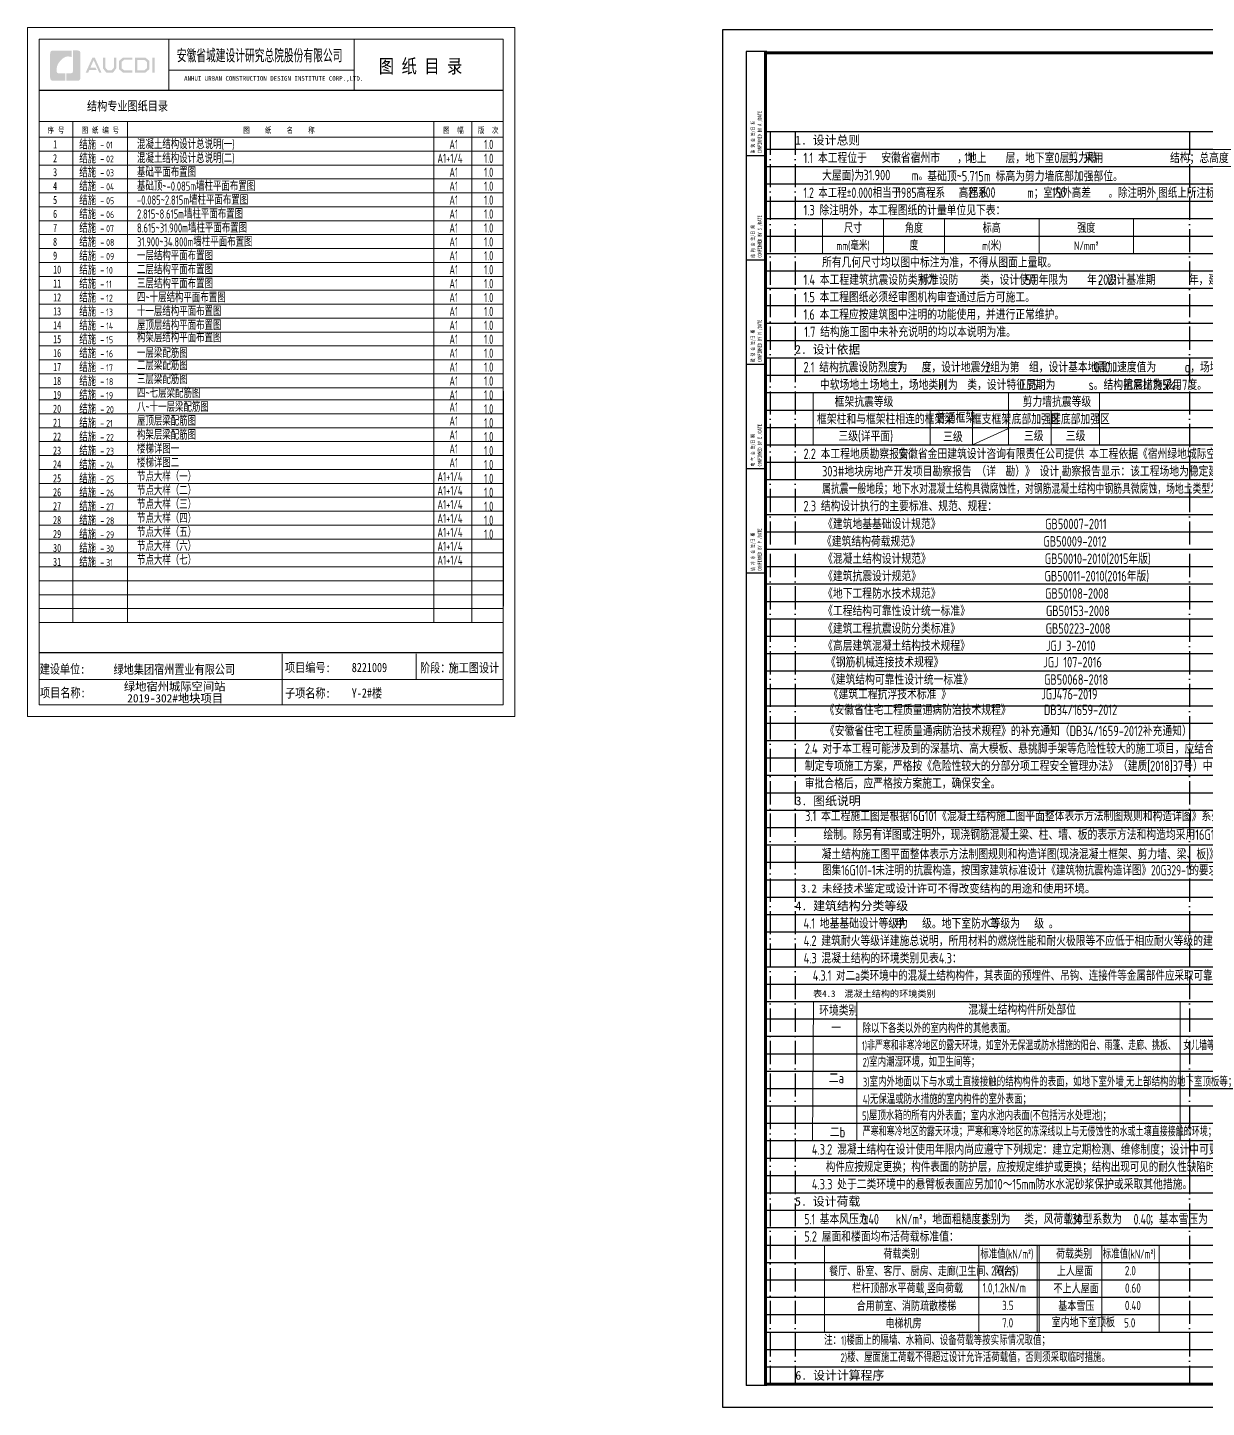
# Model space of a CAD drawing. Extents: x -461650 to 361314, y 245336 to 769729.
# Drawn here: x -461650 to -410832, y 676683 to 736170 of the extents above; entities that cross this region are included whole.
import ezdxf
from ezdxf.enums import TextEntityAlignment as Align

# ---------------------------------------------------------------- set-up
doc = ezdxf.new("R2010")
doc.units = 0
doc.header["$LTSCALE"] = 1000
doc.linetypes.add('D1', pattern=[14, 10, -2, 0, -2])
doc.linetypes.add('DASHED', pattern=[0.75, 0.5, -0.25])
doc.layers.get('0').update_dxf_attribs({"linetype": 'CONTINUOUS'})
doc.layers.get('DEFPOINTS').update_dxf_attribs({"linetype": 'CONTINUOUS'})
for name, color, linetype in [('C-Sheet-图框', 101, 'CONTINUOUS'), ('C-SHET-TTLB', 11, 'CONTINUOUS'), ('PUB_TEXT', 2, 'CONTINUOUS'), ('图签文字', 4, 'CONTINUOUS')]:
    doc.layers.add(name, color=color, linetype=linetype)
for name, color, linetype, lineweight in [('S-1-TEXT', 7, 'CONTINUOUS', 18), ('S-1-修改', 23, 'CONTINUOUS', 18), ('图框', 9, 'CONTINUOUS', 18), ('图签', 147, 'CONTINUOUS', 18)]:
    doc.layers.add(name, color=color, linetype=linetype, lineweight=lineweight)
doc.styles.add('SHEET-ECADI', font='simhei.ttf', dxfattribs={"width": 0.7})
doc.styles.add('STYLE111', font='simhei.ttf', dxfattribs={"width": 0.7})
doc.styles.add('TS', font='tssdeng.shx', dxfattribs={"width": 0.7, "bigfont": 'tssdchn.shx'})
doc.styles.add('TSSD_DIMENSION', font='Tssdeng.shx', dxfattribs={"width": 0.7, "bigfont": 'tssdchn.shx'})
doc.styles.add('TSSD_REIN', font='tssdeng.shx', dxfattribs={"width": 0.7, "height": 300, "bigfont": 'tssdchn.shx'})
doc.styles.add('宋体', font='', dxfattribs={"height": 50})
doc.styles.add('建筑图签-1', font='simhei.ttf', dxfattribs={"width": 0.7})
doc.styles.add('黑体', font='simhei.ttf')
doc.styles.get('宋体').set_extended_font_data('SimSun')

# ---------------------------------------------------------------- blocks, each defined once
blk = doc.blocks.new('2014SHEET-L')
at = {"layer": 'C-SHET-TTLB'}
for p, q in [((0, -45), (-9, -45)), ((0, -90), (-9, -90)), ((0, -135), (-9, -135)), ((0, -180), (-9, -180)), ((0, -225), (-9, -225))]:
    blk.add_line(p, q, dxfattribs=at)
at = {"layer": 'C-SHET-TTLB', "style": 'SHEET-ECADI', "width": 0.7}
for s, p in [('CONFIRMED BY A /DATE', (-2.33, -43.96)), ('建 筑 会 签/日 期', (-5.24, -43.96)), ('结 构 会 签/日 期', (-5.24, -88.96)), ('CONFIRMED BY S /DATE', (-2.33, -88.96)), ('CONFIRMED BY M /DATE', (-2.33, -133.96)), ('暖 动 会 签/日 期', (-5.24, -133.96)), ('电 气 会 签/日 期', (-5.24, -178.96)), ('CONFIRMED BY E /DATE', (-2.33, -178.96)), ('给 排 水 会 签/日 期', (-5.24, -223.96)), ('CONFIRMED BY P /DATE', (-2.33, -223.96))]:
    blk.add_text(s, height=1.6, rotation=90, dxfattribs=at).set_placement(p)
blk = doc.blocks.new('2017_11-sheet-L2', base_point=(18.4, 410))
at = {"layer": 'C-SHET-TTLB'}
blk.add_blockref('2014SHEET-L', (19, 410.6), dxfattribs=at)
blk = doc.blocks.new('院标1')
h = blk.add_hatch(color=150)
h.dxf.hatch_style = 1
edge = h.paths.add_edge_path()
edge.add_spline(control_points=[(116373, 648379), (116379, 648379), (116382, 648379), (116391, 648379), (116391, 648379), (116391, 648379), (116616, 648379), (116616, 648379), (116616, 648379), (116616, 648379), (116616, 648054), (116616, 648054), (116616, 648054), (116616, 648054), (116108, 648054), (116108, 648054), (116108, 648054), (116028, 648054), (115963, 648111), (115963, 648199), (115963, 648199), (115963, 648199), (115963, 649215), (115963, 649215), (115963, 649215), (115963, 649295), (116018, 649360), (116108, 649360), (116108, 649360), (116108, 649360), (116897, 649360), (116897, 649360), (116897, 649360), (116897, 649360), (116897, 649080), (116897, 649080), (116897, 649080), (116897, 649080), (116566, 649140), (116356, 648859), (116356, 648859), (116245, 648719), (116240, 648545), (116247, 648466), (116247, 648466), (116254, 648386), (116247, 648466), (116247, 648466), (116247, 648466), (116247, 648466), (116258, 648374), (116373, 648379)], knot_values=[0, 0, 0, 0, 0.071429, 0.071429, 0.071429, 0.107143, 0.142857, 0.142857, 0.142857, 0.178571, 0.214286, 0.214286, 0.214286, 0.25, 0.285714, 0.285714, 0.285714, 0.321429, 0.357143, 0.357143, 0.357143, 0.392857, 0.428571, 0.428571, 0.428571, 0.464286, 0.5, 0.5, 0.5, 0.535714, 0.571429, 0.571429, 0.571429, 0.607143, 0.642857, 0.642857, 0.642857, 0.678571, 0.714286, 0.714286, 0.714286, 0.75, 0.785714, 0.785714, 0.785714, 0.821429, 0.857143, 0.857143, 0.857143, 0.928571, 1, 1, 1, 1], degree=3, periodic=0)
h = blk.add_hatch(color=150)
h.dxf.hatch_style = 1
edge = h.paths.add_edge_path()
edge.add_spline(control_points=[(117268, 649215), (117268, 649215), (117268, 648199), (117268, 648199), (117268, 648199), (117268, 648114), (117212, 648054), (117123, 648054), (117123, 648054), (117123, 648054), (116663, 648054), (116663, 648054), (116663, 648054), (116663, 648054), (116663, 648379), (116663, 648379), (116663, 648379), (116663, 648379), (116865, 648379), (116865, 648379), (116865, 648379), (116907, 648379), (116941, 648413), (116941, 648455), (116941, 648455), (116941, 648455), (116941, 649360), (116941, 649360), (116941, 649360), (116941, 649360), (117123, 649360), (117123, 649360), (117123, 649360), (117204, 649360), (117268, 649306), (117268, 649215)], knot_values=[0, 0, 0, 0, 0.1, 0.1, 0.1, 0.15, 0.2, 0.2, 0.2, 0.25, 0.3, 0.3, 0.3, 0.35, 0.4, 0.4, 0.4, 0.45, 0.5, 0.5, 0.5, 0.55, 0.6, 0.6, 0.6, 0.65, 0.7, 0.7, 0.7, 0.75, 0.8, 0.8, 0.8, 0.9, 1, 1, 1, 1], degree=3, periodic=0)

msp = doc.modelspace()

# ---------------------------------------------------------------- hatches: boundary and pattern name
h = msp.add_hatch(color=150)
h.dxf.hatch_style = 1
edge = h.paths.add_edge_path()
edge.add_spline(control_points=[(-459370.62, 735039.9), (-459370.62, 735039.9), (-459370.62, 734024.49), (-459370.62, 734024.49), (-459370.62, 734024.49), (-459370.62, 733939.38), (-459426.28, 733879.07), (-459516.02, 733879.07), (-459516.02, 733879.07), (-459516.02, 733879.07), (-459975.79, 733879.07), (-459975.79, 733879.07), (-459975.79, 733879.07), (-459975.79, 733879.07), (-459975.79, 734204.06), (-459975.79, 734204.06), (-459975.79, 734204.06), (-459975.79, 734204.06), (-459773.42, 734204.06), (-459773.42, 734204.06), (-459773.42, 734204.06), (-459731.56, 734204.06), (-459697.68, 734238.03), (-459697.68, 734279.79), (-459697.68, 734279.79), (-459697.68, 734279.79), (-459697.68, 735185.32), (-459697.68, 735185.32), (-459697.68, 735185.32), (-459697.68, 735185.32), (-459516.02, 735185.32), (-459516.02, 735185.32), (-459516.02, 735185.32), (-459434.32, 735185.32), (-459370.62, 735131.47), (-459370.62, 735039.9)], knot_values=[0, 0, 0, 0, 0.1, 0.1, 0.1, 0.15, 0.2, 0.2, 0.2, 0.25, 0.3, 0.3, 0.3, 0.35, 0.4, 0.4, 0.4, 0.45, 0.5, 0.5, 0.5, 0.55, 0.6, 0.6, 0.6, 0.65, 0.7, 0.7, 0.7, 0.75, 0.8, 0.8, 0.8, 0.9, 1, 1, 1, 1], degree=3, periodic=0)
at = {"layer": '图签文字'}
h = msp.add_hatch(color=4, dxfattribs=at)
h.paths.add_polyline_path([(-456279.38, 734875.04), (-456172.6, 734875.04), (-456172.6, 734220.31), (-456279.38, 734220.31)])
h.paths.add_polyline_path([(-456919.18, 734775.89), (-456919.18, 734328.81), (-456612.71, 734328.81), (-456507.15, 734419.49), (-456507.15, 734690.32), (-456609.52, 734775.89)], flags=16)
h.paths.add_polyline_path([(-457019.55, 734876.26), (-457019.55, 734228.45), (-456575.52, 734228.45), (-456406.78, 734373.39), (-456406.78, 734737.23), (-456573.1, 734876.26)])
h.paths.add_polyline_path([(-457140.99, 734879.38), (-457140.99, 734781.38), (-457487.03, 734781.38), (-457599.92, 734687.07), (-457599.92, 734415.24), (-457487.03, 734328.33), (-457139.14, 734328.33), (-457139.14, 734224.78), (-457533.3, 734224.78), (-457705.4, 734372.71), (-457705.4, 734737), (-457537, 734879.38)])
h.paths.add_polyline_path([(-458401.5, 734877.86), (-458298.96, 734877.86), (-458298.96, 734443.81), (-458202.02, 734332.04), (-458023.06, 734332.04), (-457926.11, 734443.81), (-457926.11, 734877.86), (-457829.18, 734877.86), (-457829.18, 734412.14), (-457968.99, 734227.72), (-458256.09, 734227.72), (-458401.5, 734414)])
h.paths.add_polyline_path([(-458853.54, 734876.7), (-458754.1, 734876.7), (-458463.44, 734227.04), (-458561.76, 734227.04), (-458800.99, 734766.06), (-458949.84, 734436.03), (-458719, 734436.03), (-458667.52, 734338.12), (-458991.36, 734338.12), (-459041.18, 734225.28), (-459145.81, 734225.28)])

# ---------------------------------------------------------------- linework, layer by layer
msp.add_line((-441150.45, 720495.01), (-441150.45, 711220.01))
at = {"layer": 'C-SHET-TTLB'}
for p, q in [((-430678.08, 735143.4), (-430678.08, 677623.4)), ((-429778.08, 735143.4), (-430678.08, 735143.4)), ((-429778.08, 677623.4), (-430678.08, 677623.4))]:
    msp.add_line(p, q, dxfattribs=at)
msp.add_lwpolyline([(-347578.08, 736083.4), (-347578.08, 676683.4), (-431678.08, 676683.4), (-431678.08, 736083.4)], close=True, dxfattribs=at)
at = {"layer": 'C-SHET-TTLB', "const_width": 120}
msp.add_lwpolyline([(-429838.08, 735083.4), (-348578.08, 735083.4), (-348578.08, 677683.4), (-429838.08, 677683.4)], close=True, dxfattribs=at)
at = {"layer": 'DEFPOINTS', "color": 252}
for p, q in [((-429838.08, 731683.4), (-355578.08, 731683.4)), ((-429838.08, 730933.4), (-355578.08, 730933.4)), ((-429838.08, 730183.4), (-355578.08, 730183.4)), ((-429838.08, 729433.4), (-355578.08, 729433.4)), ((-429838.08, 728683.4), (-355578.08, 728683.4)), ((-429838.08, 727933.4), (-355578.08, 727933.4)), ((-429838.08, 727183.4), (-355578.08, 727183.4)), ((-429838.08, 726433.4), (-355578.08, 726433.4)), ((-429838.08, 725683.4), (-355578.08, 725683.4)), ((-429838.08, 724933.4), (-355578.08, 724933.4)), ((-429838.08, 724183.4), (-355578.08, 724183.4)), ((-429838.08, 723433.4), (-355578.08, 723433.4)), ((-429838.08, 722683.4), (-355578.08, 722683.4)), ((-429838.08, 721933.4), (-355578.08, 721933.4)), ((-429838.08, 721183.4), (-355578.08, 721183.4)), ((-429838.08, 720433.4), (-355578.08, 720433.4)), ((-429838.08, 719683.4), (-355578.08, 719683.4)), ((-429838.08, 718933.4), (-355578.08, 718933.4)), ((-429838.08, 718183.4), (-355578.08, 718183.4)), ((-429838.08, 717433.4), (-355578.08, 717433.4)), ((-429838.08, 716683.4), (-355578.08, 716683.4)), ((-429838.08, 715933.4), (-355578.08, 715933.4)), ((-429838.08, 715183.4), (-355578.08, 715183.4)), ((-429838.08, 714433.4), (-355578.08, 714433.4)), ((-429838.08, 713683.4), (-355578.08, 713683.4)), ((-429838.08, 712933.4), (-355578.08, 712933.4)), ((-429838.08, 712183.4), (-355578.08, 712183.4)), ((-429838.08, 711433.4), (-355578.08, 711433.4)), ((-429838.08, 710683.4), (-355578.08, 710683.4)), ((-429838.08, 709933.4), (-355578.08, 709933.4)), ((-429838.08, 709183.4), (-355578.08, 709183.4)), ((-429838.08, 708433.4), (-355578.08, 708433.4)), ((-429838.08, 707683.4), (-355578.08, 707683.4)), ((-429838.08, 706933.4), (-355578.08, 706933.4)), ((-429838.08, 706183.4), (-355578.08, 706183.4)), ((-429838.08, 705433.4), (-355578.08, 705433.4)), ((-429838.08, 704683.4), (-355578.08, 704683.4)), ((-429838.08, 703933.4), (-355578.08, 703933.4)), ((-429838.08, 703183.4), (-355578.08, 703183.4)), ((-429838.08, 702433.4), (-355578.08, 702433.4)), ((-429838.08, 701683.4), (-355578.08, 701683.4)), ((-429838.08, 700933.4), (-355578.08, 700933.4)), ((-429838.08, 700183.4), (-355578.08, 700183.4)), ((-429838.08, 699433.4), (-355578.08, 699433.4)), ((-429838.08, 698683.4), (-355578.08, 698683.4)), ((-429838.08, 697933.4), (-355578.08, 697933.4)), ((-429838.08, 697183.4), (-355578.08, 697183.4)), ((-429838.08, 696433.4), (-355578.08, 696433.4)), ((-429838.08, 695683.4), (-355578.08, 695683.4)), ((-429838.08, 694933.4), (-355578.08, 694933.4)), ((-429838.08, 694183.4), (-355578.08, 694183.4)), ((-429838.08, 693433.4), (-355578.08, 693433.4)), ((-429838.08, 692683.4), (-355578.08, 692683.4)), ((-429838.08, 691933.4), (-355578.08, 691933.4)), ((-429838.08, 691183.4), (-355578.08, 691183.4)), ((-429838.08, 690433.4), (-355578.08, 690433.4)), ((-429838.08, 689683.4), (-355578.08, 689683.4)), ((-429838.08, 688933.4), (-355578.08, 688933.4)), ((-429838.08, 688183.4), (-355578.08, 688183.4)), ((-429838.08, 687433.4), (-355578.08, 687433.4)), ((-429838.08, 686683.4), (-355578.08, 686683.4)), ((-429838.08, 685933.4), (-355578.08, 685933.4)), ((-429838.08, 685183.4), (-355578.08, 685183.4)), ((-429838.08, 684433.4), (-355578.08, 684433.4)), ((-429838.08, 683683.4), (-355578.08, 683683.4)), ((-429838.08, 682933.4), (-355578.08, 682933.4)), ((-429838.08, 682183.4), (-355578.08, 682183.4)), ((-429838.08, 681433.4), (-355578.08, 681433.4)), ((-429838.08, 680683.4), (-355578.08, 680683.4)), ((-429838.08, 679933.4), (-355578.08, 679933.4)), ((-429838.08, 679183.4), (-355578.08, 679183.4)), ((-429838.08, 678433.4), (-355578.08, 678433.4))]:
    msp.add_line(p, q, dxfattribs=at)
at = {"layer": 'DEFPOINTS', "color": 252, "linetype": 'D1', "ltscale": 0.1}
for p, q in [((-429638.08, 731683.4), (-429638.08, 677683.4)), ((-428566.08, 731683.4), (-428566.08, 677683.4)), ((-411566.08, 731683.4), (-411566.08, 677683.4))]:
    msp.add_line(p, q, dxfattribs=at)
at = {"layer": 'S-1-TEXT', "color": 2}
for p, q in [((-424751.86, 727933.4), (-424751.86, 726433.4)), ((-422126.86, 727933.4), (-422126.86, 726433.4)), ((-418048.74, 727933.4), (-418048.74, 726433.4)), ((-427376.86, 727183.4), (-413970.61, 727183.4)), ((-427785.75, 720433.4), (-415441.94, 720433.4)), ((-427785.75, 720433.4), (-427785.75, 718183.4)), ((-427785.75, 720433.4), (-427785.75, 718183.4)), ((-419360.47, 720433.4), (-419360.47, 718183.4)), ((-415441.94, 720433.4), (-415441.94, 718183.4)), ((-427785.75, 719683.4), (-415441.94, 719683.4)), ((-422737.5, 719683.4), (-422737.5, 718183.4)), ((-420916.2, 719683.4), (-420916.2, 718183.4)), ((-417528.85, 719683.4), (-417528.85, 718183.4)), ((-427785.75, 718933.4), (-415441.94, 718933.4)), ((-420916.2, 718183.4), (-419360.47, 718880.88)), ((-427785.75, 718183.4), (-415441.94, 718183.4)), ((-425895.05, 694188.89), (-425895.05, 688183.4)), ((-427770.05, 693438.89), (-411965.43, 693438.89)), ((-427770.05, 692688.89), (-411965.43, 692688.89)), ((-427770.05, 688938.89), (-411965.43, 688938.89)), ((-427292.87, 683683.4), (-418129.51, 683683.4)), ((-427292.87, 683683.4), (-427292.87, 679933.4)), ((-418129.51, 683683.4), (-427292.87, 683683.4)), ((-420636.62, 679933.4), (-420636.62, 683683.4)), ((-418129.51, 679933.4), (-418129.51, 683683.4)), ((-412872.73, 683683.4), (-418044.28, 683683.4)), ((-418044.28, 679933.4), (-418044.28, 683683.4)), ((-418044.28, 683683.4), (-412872.73, 683683.4)), ((-415344.43, 679933.4), (-415344.43, 683683.4)), ((-412872.73, 679933.4), (-412872.73, 683683.4)), ((-427292.87, 682933.4), (-418129.51, 682933.4)), ((-418044.28, 682933.4), (-412872.73, 682933.4)), ((-427292.87, 682183.4), (-418129.51, 682183.4)), ((-418044.28, 682183.4), (-412872.73, 682183.4)), ((-427292.87, 681433.4), (-418129.51, 681433.4)), ((-418044.28, 681433.4), (-412872.73, 681433.4)), ((-427292.87, 680683.4), (-418129.51, 680683.4)), ((-418044.28, 680683.4), (-412872.73, 680683.4)), ((-427292.87, 679933.4), (-418129.51, 679933.4)), ((-418044.28, 679933.4), (-412872.73, 679933.4))]:
    msp.add_line(p, q, dxfattribs=at)
for points in [[(-413970.61, 727933.4), (-413970.61, 726433.4), (-427376.86, 726433.4), (-427376.86, 727933.4), (-413970.61, 727933.4)], [(-411965.43, 694188.89), (-411965.43, 688183.4), (-427807.74, 688183.4), (-427770.05, 694188.89), (-411965.43, 694188.89)]]:
    msp.add_lwpolyline(points, dxfattribs=at)
at = {"layer": '图框'}
for p, q in [((-461150.45, 735669.81), (-461150.45, 706969.81)), ((-441150.45, 735669.81), (-461150.45, 735669.81)), ((-455557.15, 733469.81), (-455557.15, 735669.81)), ((-447566.39, 733469.81), (-447566.39, 735669.81)), ((-441150.45, 706969.81), (-441150.45, 735669.81)), ((-447587.45, 734331.83), (-455557.15, 734331.83)), ((-461150.45, 732119.81), (-461150.45, 708119.81)), ((-461150.45, 732119.81), (-461150.45, 712319.81)), ((-461150.45, 732119.81), (-441150.45, 732119.81)), ((-459706.27, 732119.81), (-459706.27, 710519.81)), ((-457349.08, 732119.81), (-457349.08, 710519.81)), ((-444138.87, 732119.81), (-444138.87, 710519.81)), ((-442504.64, 732119.81), (-442504.64, 710519.81)), ((-441150.45, 731444.8), (-461150.45, 731444.81)), ((-441150.45, 731444.8), (-461150.45, 731444.81)), ((-461150.45, 731444.81), (-441150.45, 731444.8)), ((-461150.45, 731444.81), (-441150.45, 731444.8)), ((-441150.45, 730844.8), (-461150.45, 730844.81)), ((-441150.45, 730244.8), (-461150.45, 730244.81)), ((-461150.45, 730244.81), (-441150.45, 730244.8)), ((-461150.45, 730244.81), (-441150.45, 730244.8)), ((-441150.45, 730244.8), (-461150.45, 730244.81)), ((-441150.45, 729644.8), (-461150.45, 729644.81)), ((-441150.45, 729644.8), (-461150.45, 729644.81)), ((-461150.45, 729644.81), (-441150.45, 729644.8)), ((-441150.45, 729044.8), (-461150.45, 729044.81)), ((-441150.45, 729044.8), (-461150.45, 729044.81)), ((-461150.45, 729044.81), (-441150.45, 729044.8)), ((-461150.45, 729044.81), (-441150.45, 729044.8)), ((-441150.45, 728444.8), (-461150.45, 728444.81)), ((-441150.45, 728444.8), (-461150.45, 728444.81)), ((-441150.45, 728444.8), (-461150.45, 728444.81)), ((-441150.45, 728444.8), (-461150.45, 728444.81)), ((-461150.45, 728444.81), (-441150.45, 728444.8)), ((-461150.45, 728444.81), (-441150.45, 728444.8)), ((-441150.45, 727844.8), (-461150.45, 727844.81)), ((-461150.45, 727844.81), (-441150.45, 727844.8)), ((-461150.45, 727844.81), (-441150.45, 727844.8)), ((-441150.45, 727844.8), (-461150.45, 727844.81)), ((-441150.45, 727244.8), (-461150.45, 727244.81)), ((-441150.45, 727244.8), (-461150.45, 727244.81)), ((-461150.45, 727244.81), (-441150.45, 727244.8)), ((-461150.45, 727244.81), (-441150.45, 727244.8)), ((-441150.45, 726644.8), (-461150.45, 726644.81)), ((-441150.45, 726644.8), (-461150.45, 726644.81)), ((-461150.45, 726644.81), (-441150.45, 726644.8)), ((-461150.45, 726644.81), (-441150.45, 726644.8)), ((-441150.45, 726044.8), (-461150.45, 726044.81)), ((-441150.45, 726044.8), (-461150.45, 726044.81)), ((-441150.45, 726044.8), (-461150.45, 726044.81)), ((-441150.45, 726044.8), (-461150.45, 726044.81)), ((-461150.45, 726044.81), (-441150.45, 726044.8)), ((-461150.45, 726044.81), (-441150.45, 726044.8)), ((-441150.45, 725444.8), (-461150.45, 725444.81)), ((-461150.45, 725444.81), (-441150.45, 725444.8)), ((-461150.45, 725444.81), (-441150.45, 725444.8)), ((-441150.45, 725444.8), (-461150.45, 725444.81)), ((-441150.45, 724844.8), (-461150.45, 724844.81)), ((-441150.45, 724844.8), (-461150.45, 724844.81)), ((-461150.45, 724844.81), (-441150.45, 724844.8)), ((-461150.45, 724844.81), (-441150.45, 724844.8)), ((-441150.45, 724244.8), (-461150.45, 724244.81)), ((-441150.45, 724244.8), (-461150.45, 724244.81)), ((-461150.45, 724244.81), (-441150.45, 724244.8)), ((-461150.45, 724244.81), (-441150.45, 724244.8)), ((-441150.45, 723644.8), (-461150.45, 723644.81)), ((-441150.45, 723644.8), (-461150.45, 723644.81)), ((-441150.45, 723644.8), (-461150.45, 723644.81)), ((-441150.45, 723644.8), (-461150.45, 723644.81)), ((-461150.45, 723644.81), (-441150.45, 723644.8)), ((-461150.45, 723644.81), (-441150.45, 723644.8)), ((-441150.45, 723044.8), (-461150.45, 723044.81)), ((-461150.45, 723044.81), (-441150.45, 723044.8)), ((-461150.45, 723044.81), (-441150.45, 723044.8)), ((-441150.45, 723044.8), (-461150.45, 723044.81)), ((-441150.45, 722444.8), (-461150.45, 722444.81)), ((-441150.45, 722444.8), (-461150.45, 722444.81)), ((-461150.45, 722444.81), (-441150.45, 722444.8)), ((-461150.45, 722444.81), (-441150.45, 722444.8)), ((-441150.45, 721844.8), (-461150.45, 721844.81)), ((-441150.45, 721244.8), (-461150.45, 721244.81)), ((-441150.45, 720644.81), (-461150.45, 720644.82)), ((-441150.45, 720119.81), (-461150.45, 720119.81)), ((-461150.45, 720119.81), (-441150.45, 720119.81)), ((-461150.45, 720119.81), (-441150.45, 720119.81)), ((-441150.45, 720119.81), (-461150.45, 720119.81)), ((-441150.45, 719519.81), (-461150.45, 719519.81)), ((-441150.45, 719519.81), (-461150.45, 719519.81)), ((-461150.45, 719519.81), (-441150.45, 719519.81)), ((-461150.45, 719519.81), (-441150.45, 719519.81)), ((-441150.45, 718919.81), (-461150.45, 718919.81)), ((-441150.45, 718919.81), (-461150.45, 718919.81)), ((-461150.45, 718919.81), (-441150.45, 718919.81)), ((-461150.45, 718919.81), (-441150.45, 718919.81)), ((-441150.45, 718319.81), (-461150.45, 718319.81)), ((-441150.45, 718319.81), (-461150.45, 718319.81)), ((-441150.45, 718319.81), (-461150.45, 718319.81)), ((-441150.45, 718319.81), (-461150.45, 718319.81)), ((-461150.45, 718319.81), (-441150.45, 718319.81)), ((-461150.45, 718319.81), (-441150.45, 718319.81)), ((-441150.45, 717719.81), (-461150.45, 717719.81)), ((-461150.45, 717719.81), (-441150.45, 717719.81)), ((-461150.45, 717719.81), (-441150.45, 717719.81)), ((-441150.45, 717719.81), (-461150.45, 717719.81)), ((-441150.45, 717119.81), (-461150.45, 717119.81)), ((-441150.45, 717119.81), (-461150.45, 717119.81)), ((-461150.45, 717119.81), (-441150.45, 717119.81)), ((-461150.45, 717119.81), (-441150.45, 717119.81)), ((-441150.45, 716519.81), (-461150.45, 716519.81)), ((-441150.45, 716519.81), (-461150.45, 716519.81)), ((-461150.45, 716519.81), (-441150.45, 716519.81)), ((-461150.45, 716519.81), (-441150.45, 716519.81)), ((-441150.45, 715919.81), (-461150.45, 715919.81)), ((-441150.45, 715919.81), (-461150.45, 715919.81)), ((-441150.45, 715919.81), (-461150.45, 715919.81)), ((-441150.45, 715919.81), (-461150.45, 715919.81)), ((-461150.45, 715919.81), (-441150.45, 715919.81)), ((-461150.45, 715919.81), (-441150.45, 715919.81)), ((-441150.45, 715319.81), (-461150.45, 715319.81)), ((-461150.45, 715319.81), (-441150.45, 715319.81)), ((-461150.45, 715319.81), (-441150.45, 715319.81)), ((-441150.45, 715319.81), (-461150.45, 715319.81)), ((-441150.45, 714719.81), (-461150.45, 714719.81)), ((-441150.45, 714719.81), (-461150.45, 714719.81)), ((-461150.45, 714719.81), (-441150.45, 714719.81)), ((-461150.45, 714719.81), (-441150.45, 714719.81)), ((-441150.45, 714119.81), (-461150.45, 714119.81)), ((-441150.45, 714119.81), (-461150.45, 714119.81)), ((-461150.45, 714119.81), (-441150.45, 714119.81)), ((-461150.45, 714119.81), (-441150.45, 714119.81)), ((-441150.45, 713519.81), (-461150.45, 713519.81)), ((-441150.45, 713519.81), (-461150.45, 713519.81)), ((-441150.45, 713519.81), (-461150.45, 713519.81)), ((-441150.45, 713519.81), (-461150.45, 713519.81)), ((-461150.45, 713519.81), (-441150.45, 713519.81)), ((-461150.45, 713519.81), (-441150.45, 713519.81)), ((-441150.45, 712919.81), (-461150.45, 712919.81)), ((-461150.45, 712919.81), (-441150.45, 712919.81)), ((-461150.45, 712919.81), (-441150.45, 712919.81)), ((-441150.45, 712919.81), (-461150.45, 712919.81)), ((-441150.45, 712319.81), (-461150.45, 712319.81)), ((-441150.45, 712319.81), (-461150.45, 712319.81)), ((-461150.45, 712319.81), (-441150.45, 712319.81)), ((-461150.45, 712319.81), (-441150.45, 712319.81)), ((-441150.45, 711719.81), (-461150.45, 711719.81)), ((-441150.45, 711719.81), (-461150.45, 711719.81)), ((-441150.45, 711719.81), (-461150.45, 711719.81)), ((-441150.45, 711719.81), (-461150.45, 711719.81)), ((-461150.45, 711719.81), (-441150.45, 711719.81)), ((-461150.45, 711719.81), (-441150.45, 711719.81)), ((-441150.45, 711119.81), (-461150.45, 711119.81)), ((-461150.45, 711119.81), (-441150.45, 711119.81)), ((-441150.45, 711119.81), (-461150.45, 711119.81)), ((-461150.45, 711119.81), (-441150.45, 711119.81)), ((-441150.45, 710519.81), (-461150.45, 710519.81)), ((-450680.01, 709169.81), (-450680.01, 706969.81)), ((-444905.69, 709169.81), (-444905.69, 708069.99)), ((-461150.45, 708068.76), (-441150.45, 708070.27)), ((-461150.45, 706969.81), (-441150.45, 706969.81))]:
    msp.add_line(p, q, dxfattribs=at)
for points in [[(-440650.45, 736169.81), (-440650.45, 706469.81), (-461650.45, 706469.81), (-461650.45, 736169.81)], [(-440650.45, 736169.81), (-440650.45, 706469.81), (-461650.45, 706469.81), (-461650.45, 736169.81)], [(-461150.45, 706969.81), (-441150.45, 706969.81), (-441150.45, 735669.81), (-461150.45, 735669.81)]]:
    msp.add_lwpolyline(points, close=True, dxfattribs=at)
at = {"layer": '图框', "const_width": 56.25}
for points in [[(-461150.45, 733469.81), (-441150.45, 733469.81)], [(-461150.45, 709220.01), (-441150.45, 709220.01)]]:
    msp.add_lwpolyline(points, dxfattribs=at)

# ---------------------------------------------------------------- block references
msp.add_blockref('院标1', (-576640.84, 85821.57))
at = {"layer": 'C-SHET-TTLB', "xscale": 100, "yscale": 100, "zscale": 100}
msp.add_blockref('2017_11-sheet-L2', (-429838.08, 735083.4), dxfattribs=at)

# ---------------------------------------------------------------- texts
at = {"layer": 'C-Sheet-图框', "color": 7, "linetype": 'Continuous', "style": 'STYLE111', "width": 0.7}
for s, p in [('1', (-460552.88, 730963.64)), ('2', (-460552.88, 730363.64)), ('3', (-460552.88, 729763.64)), ('4', (-460552.88, 729163.64)), ('5', (-460552.88, 728563.64)), ('6', (-460552.88, 727963.64)), ('7', (-460552.88, 727363.64)), ('8', (-460552.88, 726763.64)), ('9', (-460552.88, 726163.64)), ('10', (-460552.88, 725563.64)), ('11', (-460552.88, 724963.64)), ('12', (-460552.88, 724363.64)), ('13', (-460552.88, 723763.64)), ('14', (-460552.88, 723163.64)), ('15', (-460552.88, 722563.64)), ('16', (-460552.88, 721963.64)), ('17', (-460552.88, 721363.64)), ('18', (-460552.88, 720763.65)), ('19', (-460552.88, 720163.66)), ('20', (-460552.88, 719563.66)), ('21', (-460552.88, 718963.66)), ('22', (-460552.88, 718363.66)), ('23', (-460552.88, 717763.66)), ('24', (-460552.88, 717163.66)), ('25', (-460552.88, 716563.66)), ('26', (-460552.88, 715963.66)), ('27', (-460552.88, 715363.66)), ('28', (-460552.88, 714763.66)), ('29', (-460552.88, 714163.66)), ('30', (-460552.88, 713563.66)), ('31', (-460552.88, 712963.66))]:
    msp.add_text(s, height=350, dxfattribs=at).set_placement(p)
at = {"layer": 'PUB_TEXT', "linetype": 'Continuous', "style": 'TSSD_REIN', "width": 0.7}
for p in [(-459423.2, 730922.06), (-459423.2, 730322.06), (-459423.2, 729722.06), (-459423.2, 729122.06), (-459423.2, 728522.06), (-459423.2, 727922.06), (-459423.2, 727322.06), (-459423.2, 726722.06), (-459423.2, 726122.06), (-459423.2, 725522.06), (-459423.2, 724922.06), (-459423.2, 724322.06), (-459423.2, 723722.06), (-459423.2, 723122.06), (-459423.2, 722522.06), (-459423.2, 721922.06), (-459423.2, 721322.06), (-459423.2, 720722.07), (-459423.2, 720122.08), (-459423.2, 719522.08), (-459423.2, 718922.08), (-459423.2, 718322.08), (-459423.2, 717722.08), (-459423.2, 717122.08), (-459423.2, 716522.08), (-459423.2, 715922.08), (-459423.2, 715322.08), (-459423.2, 714722.08), (-459423.2, 714122.08), (-459423.2, 713522.08), (-459423.2, 712922.08)]:
    msp.add_text('结施 - ', height=400, dxfattribs=at).set_placement(p)
at = {"layer": 'PUB_TEXT', "color": 1, "linetype": 'Continuous', "style": 'TSSD_REIN', "width": 0.7}
for s, height, p in [('01', 300, (-458264.07, 730956.19)), ('1.0', 400, (-441968.31, 730933.86)), ('02', 300, (-458264.07, 730356.19)), ('1.0', 400, (-441968.31, 730333.86)), ('03', 300, (-458264.07, 729756.19)), ('1.0', 400, (-441968.31, 729733.86)), ('04', 300, (-458264.07, 729156.19)), ('1.0', 400, (-441968.31, 729133.86)), ('05', 300, (-458264.07, 728556.19)), ('1.0', 400, (-441968.31, 728533.86)), ('06', 300, (-458264.07, 727956.19)), ('1.0', 400, (-441968.31, 727933.86)), ('07', 300, (-458264.07, 727356.19)), ('1.0', 400, (-441968.31, 727333.86)), ('08', 300, (-458264.07, 726756.19)), ('1.0', 400, (-441968.31, 726733.86)), ('09', 300, (-458264.07, 726156.19)), ('1.0', 400, (-441968.31, 726133.86)), ('10', 300, (-458264.07, 725556.19)), ('1.0', 400, (-441968.31, 725533.86)), ('11', 300, (-458264.07, 724956.19)), ('1.0', 400, (-441968.31, 724933.86)), ('12', 300, (-458264.07, 724356.19)), ('1.0', 400, (-441968.31, 724333.86)), ('13', 300, (-458264.07, 723756.19)), ('1.0', 400, (-441968.31, 723733.86)), ('14', 300, (-458264.07, 723156.19)), ('1.0', 400, (-441968.31, 723133.86)), ('15', 300, (-458264.07, 722556.19)), ('1.0', 400, (-441968.31, 722533.86)), ('16', 300, (-458264.07, 721956.19)), ('1.0', 400, (-441968.31, 721933.86)), ('17', 300, (-458264.07, 721356.19)), ('1.0', 400, (-441968.31, 721333.86)), ('18', 300, (-458264.07, 720756.2)), ('1.0', 400, (-441968.31, 720733.87)), ('19', 300, (-458264.07, 720156.21)), ('1.0', 400, (-441968.31, 720133.87)), ('20', 300, (-458264.07, 719556.21)), ('1.0', 400, (-441968.31, 719533.87)), ('21', 300, (-458264.07, 718956.21)), ('1.0', 400, (-441968.31, 718933.87)), ('22', 300, (-458264.07, 718356.21)), ('1.0', 400, (-441968.31, 718333.87)), ('23', 300, (-458264.07, 717756.21)), ('1.0', 400, (-441968.31, 717733.87)), ('24', 300, (-458264.07, 717156.21)), ('1.0', 400, (-441968.31, 717133.87)), ('25', 300, (-458264.07, 716556.21)), ('1.0', 400, (-441968.31, 716533.87)), ('26', 300, (-458264.07, 715956.21)), ('1.0', 400, (-441968.31, 715933.87)), ('27', 300, (-458264.07, 715356.21)), ('1.0', 400, (-441968.31, 715333.87)), ('28', 300, (-458264.07, 714756.21)), ('1.0', 400, (-441968.31, 714733.87)), ('29', 300, (-458264.07, 714156.21)), ('1.0', 400, (-441968.31, 714133.87)), ('30', 300, (-458264.07, 713556.21)), ('31', 300, (-458264.07, 712956.21))]:
    msp.add_text(s, height=height, dxfattribs=at).set_placement(p)
at = {"layer": 'PUB_TEXT', "color": 7, "linetype": 'Continuous', "style": 'TSSD_REIN', "width": 0.7}
for s, p in [('混凝土结构设计总说明(一)', (-456933.83, 730933.86)), ('A1', (-443467.9, 730933.86)), ('混凝土结构设计总说明(二)', (-456933.83, 730333.86)), ('A1+1/4', (-443983.94, 730333.86)), ('基础平面布置图', (-456933.83, 729733.86)), ('A1', (-443467.9, 729733.86)), ('基础顶~-0.085m墙柱平面布置图', (-456933.83, 729133.86)), ('A1', (-443467.9, 729133.86)), ('-0.085~2.815m墙柱平面布置图', (-456933.83, 728533.86)), ('A1', (-443467.9, 728533.86)), ('2.815~8.615m墙柱平面布置图', (-456933.83, 727933.86)), ('A1', (-443467.9, 727933.86)), ('8.615~31.900m墙柱平面布置图', (-456933.83, 727333.86)), ('A1', (-443467.9, 727333.86)), ('31.900~34.800m墙柱平面布置图', (-456933.83, 726733.86)), ('A1', (-443467.9, 726733.86)), ('一层结构平面布置图', (-456933.82, 726133.86)), ('A1', (-443467.9, 726133.86)), ('二层结构平面布置图', (-456933.82, 725533.86)), ('A1', (-443467.9, 725533.86)), ('三层结构平面布置图', (-456933.82, 724933.86)), ('A1', (-443467.9, 724933.86)), ('四~十层结构平面布置图', (-456933.82, 724333.86)), ('A1', (-443467.9, 724333.86)), ('十一层结构平面布置图', (-456933.82, 723733.86)), ('A1', (-443467.9, 723733.86)), ('屋顶层结构平面布置图', (-456933.82, 723133.86)), ('A1', (-443467.9, 723133.86)), ('构架层结构平面布置图', (-456933.82, 722608.86)), ('A1', (-443467.9, 722533.86)), ('一层梁配筋图', (-456933.82, 721933.87)), ('A1', (-443467.9, 721933.86)), ('二层梁配筋图', (-456933.82, 721408.87)), ('A1', (-443467.9, 721333.86)), ('三层梁配筋图', (-456933.82, 720808.87)), ('A1', (-443467.9, 720733.86)), ('四~七层梁配筋图', (-456933.82, 720208.87)), ('A1', (-443467.9, 720133.87)), ('八~十一层梁配筋图', (-456933.82, 719608.87)), ('A1', (-443467.9, 719608.87)), ('屋顶层梁配筋图', (-456933.82, 719008.87)), ('A1', (-443467.9, 719008.87)), ('构架层梁配筋图', (-456933.82, 718408.87)), ('A1', (-443467.9, 718408.87)), ('楼梯详图一', (-456933.82, 717808.87)), ('A1', (-443467.9, 717808.87)), ('楼梯详图二', (-456933.83, 717208.87)), ('A1', (-443467.9, 717208.87)), ('节点大样（一）', (-456933.83, 716608.87)), ('A1+1/4', (-443983.94, 716608.87)), ('节点大样（二）', (-456933.83, 716008.87)), ('A1+1/4', (-443983.94, 716008.87)), ('节点大样（三）', (-456933.83, 715408.87)), ('A1+1/4', (-443983.94, 715408.87)), ('节点大样（四）', (-456933.83, 714808.87)), ('A1+1/4', (-443983.94, 714808.87)), ('节点大样（五）', (-456933.83, 714208.87)), ('A1+1/4', (-443983.94, 714208.87)), ('节点大样（六）', (-456933.83, 713608.87)), ('A1+1/4', (-443983.94, 713608.87)), ('节点大样（七）', (-456933.83, 713008.87)), ('A1+1/4', (-443983.94, 713008.87))]:
    msp.add_text(s, height=400, dxfattribs=at).set_placement(p)
at = {"layer": 'S-1-TEXT', "style": '黑体'}
for s, height, p in [('1. 设计总则', 375, (-428566.08, 731129.36)), ('2. 设计依据', 375, (-428566.08, 722109.02)), ('3. 图纸说明', 375, (-428546.14, 702645.62)), ('4. 建筑结构分类等级', 375, (-428549.39, 698117.62)), ('表4.3  混凝土结构的环境类别', 281.25, (-427791.58, 694380.2)), ('5. 设计荷载', 375, (-428566.08, 685379.36)), ('6. 设计计算程序', 375, (-428553.46, 677879.36))]:
    msp.add_text(s, height=height, dxfattribs=at).set_placement(p)
at = {"layer": 'S-1-TEXT', "style": 'TS'}
for s, height, width, p in [('1.1 本工程位于                   ，地上    层，地下室0层 ，采用              结构；总高度', 450, 0.75, (-428201.27, 730325.83)), ('大屋面)为          m。', 450, 0.75, (-427400.45, 729575.83)), ('1.2 本工程%%P0.000相当于             高程系         m；室内外高差    。除注明外,图纸上所注标高均为相对标高。', 450, 0.7, (-428201.27, 728825.83)), ('1.3 除注明外，本工程图纸的计量单位见下表：', 450, 0.75, (-428201.27, 728075.83)), ('所有几何尺寸均以图中标注为准，不得从图面上量取。', 450, 0.75, (-427400.45, 725825.83)), ('     场地土，场地类别为  类，设计特征周期为       s。结构阻尼比为5%%%。', 450, 0.75, (-426371.42, 720548)), ('框架抗震等级', 450, 0.75, (-426859.02, 719816.88)), ('剪力墙抗震等级', 450, 0.75, (-418752.58, 719816.88)), ('框架柱和与框架柱相连的框架梁', 450, 0.75, (-427617.41, 719067.44)), ('普通框架', 450, 0.75, (-422487.76, 719125.17)), ('框支框架', 450, 0.75, (-420939.27, 719067.44)), ('底部加强区', 450, 0.75, (-419226.67, 719067.44)), ('非底部加强区', 450, 0.75, (-417526.86, 719067.44)), ('《建筑地基基础设计规范》                      GB50007-2011', 450, 0.75, (-427355.8, 714544.38)), ('《建筑结构荷载规范》                          GB50009-2012', 450, 0.75, (-427403.99, 713794.38)), ('《混凝土结构设计规范》                        GB50010-2010(2015年版)', 450, 0.75, (-427355.8, 713047.99)), ('《建筑抗震设计规范》                          GB50011-2010(2016年版)', 450, 0.75, (-427355.8, 712297.99)), ('《地下工程防水技术规范》                      GB50108-2008', 450, 0.75, (-427355.8, 711547.99)), ('《工程结构可靠性设计统一标准》                GB50153-2008', 450, 0.75, (-427355.8, 710797.99)), ('《建筑工程抗震设防分类标准》                  GB50223-2008', 450, 0.75, (-427355.8, 710040.69)), ('《高层建筑混凝土结构技术规程》                JGJ 3-2010', 450, 0.75, (-427355.8, 709294.38)), ('《钢筋机械连接技术规程》                     JGJ 107-2016', 450, 0.75, (-427232.59, 708587.45)), ('《建筑结构可靠性设计统一标准》               GB50068-2018', 450, 0.75, (-427232.59, 707837.45)), ('《安徽省住宅工程质量通病防治技术规程》的补充通知（DB34/1659-2012补充通知）', 450, 0.75, (-427277.58, 705622.34)), ('3.1 本工程施工图是根据16G101《混凝土结构施工图平面整体表示方法制图规则和构造详图》系列图集进行', 450, 0.75, (-428131.47, 701956.28)), ('绘制。除另有详图或注明外，现浇钢筋混凝土梁、柱、墙、板的表示方法和构造均采用16G101-1《混', 450, 0.75, (-427343.26, 701149.33)), ('凝土结构施工图平面整体表示方法制图规则和构造详图(现浇混凝土框架、剪力墙、梁、板)》。设计图和', 450, 0.75, (-427416.42, 700312.49)), ('图集16G101-1未注明的抗震构造，按国家建筑标准设计《建筑物抗震构造详图》20G329-1的要求施工。', 450, 0.7, (-427400.45, 699618.35)), ('4.2 建筑耐火等级详建施总说明，所用材料的燃烧性能和耐火极限等不应低于相应耐火等级的建筑防火规范要求。', 450, 0.75, (-428196.03, 696575.83)), ('4.3 混凝土结构的环境类别见表4.3：', 450, 0.75, (-428196.03, 695825.83)), ('4.3.1 对二a类环境中的混凝土结构构件，其表面的预埋件、吊钩、连接件等金属部件应采取可靠的防锈措施。', 450, 0.73, (-427798.33, 695075.83)), ('环境类别', 450, 0.75, (-427524.47, 693575.92)), ('混凝土结构构件所处部位', 450, 0.75, (-421096.35, 693607.43)), ('一', 450, 0.75, (-426998.96, 692825.92)), ('除以下各类以外的室内构件的其他表面。', 375, 0.75, (-425653.32, 692825.92)), ('2)室内潮湿环境，如卫生间等；', 375, 0.75, (-425653.32, 691376.02)), ('二a', 450, 0.75, (-427107.46, 690659.65)), ('3)室内外地面以下与水或土直接接触的结构构件的表面，如地下室外墙,无上部结构的地下室顶板等；', 375, 0.75, (-425644.01, 690522.48)), ('4)无保温或防水措施的室内构件的室外表面；', 375, 0.75, (-425644.01, 689772.48)), ('5)屋顶水箱的所有内外表面；室内水池内表面(不包括污水处理池)；', 375, 0.75, (-425678.57, 689066.77)), (' 二b', 450, 0.75, (-427267.68, 688325.92)), ('严寒和寒冷地区的露天环境；严寒和寒冷地区的冻深线以上与无侵蚀性的水或土壤直接接触的环境；干湿交替环境。', 375, 0.71, (-425653.32, 688376.02)), ('4.3.2 混凝土结构在设计使用年限内尚应遵守下列规定：建立定期检测、维修制度；设计中可更换的混凝土', 450, 0.75, (-427838.93, 687581.32)), ('构件应按规定更换；构件表面的防护层，应按规定维护或更换；结构出现可见的耐久性缺陷时，应及时进行处理。', 450, 0.7, (-427238.65, 686831.32)), ('4.3.3 处于二类环境中的悬臂板表面应另加10～15mm防水水泥砂浆保护或采取其他措施。', 450, 0.75, (-427838.93, 686081.32)), ('5.1 基本风压为      kN/m\x8c2\x8d，地面粗糙度类别为   类，风荷载体型系数为      ；基本雪压为      kN/m\x8c2\x8d。 ', 450, 0.72, (-428170.21, 684575.83)), ('5.2 屋面和楼面均布活荷载标准值：', 450, 0.75, (-428170.21, 683825.83)), ('荷载类别', 400, 0.75, (-424757.78, 683097.46)), ('标准值(kN/m\x8c2\x8d)', 400, 0.7, (-420575.81, 683095.8)), ('荷载类别', 400, 0.75, (-417317.21, 683097.46)), ('标准值(kN/m\x8c2\x8d)', 400, 0.7, (-415301.32, 683095.8)), ('餐厅、卧室、客厅、厨房、走廊(卫生间、阳台)', 400, 0.75, (-427095.82, 682347.46)), ('2.0(2.5)', 400, 0.75, (-420117.14, 682370.9)), ('上人屋面', 400, 0.75, (-417278.01, 682347.46)), ('2.0', 400, 0.75, (-414346.56, 682378.11)), ('栏杆顶部水平荷载,竖向荷载', 400, 0.75, (-426101.59, 681613.69)), ('1.0,1.2kN/m\x8c', 400, 0.75, (-420479.52, 681642.53)), ('不上人屋面', 400, 0.75, (-417423.34, 681597.46)), ('0.60', 400, 0.75, (-414341.15, 681628.11)), ('合用前室、消防疏散楼梯', 400, 0.75, (-425907.24, 680847.46)), ('3.5', 400, 0.75, (-419641.18, 680878.11)), (' 基本雪压', 400, 0.75, (-417401.1, 680845.8)), ('0.40', 400, 0.75, (-414346.56, 680878.11)), ('电梯机房', 400, 0.75, (-424669.41, 680095.8)), ('7.0', 400, 0.75, (-419641.18, 680128.11)), ('室内地下室顶板', 400, 0.75, (-417503.74, 680143.59)), ('5.0', 400, 0.75, (-414384.4, 680128.11)), ('注：1)楼面上的隔墙、水箱间、设备荷载等按实际情况取值；', 375, 0.75, (-427315.74, 679379))]:
    msp.add_text(s, height=height, dxfattribs=dict(at, width=width)).set_placement(p)
at = {"layer": 'S-1-TEXT', "style": 'TS', "width": 0.75}
for s, height, p in [('尺寸', 400, (-426064.36, 727324.02)), ('角度', 400, (-423439.36, 727324.02)), ('标高', 400, (-420087.8, 727324.02)), ('强度', 400, (-416009.67, 727324.02)), ('mm(毫米)', 375, (-426064.36, 726574.02)), ('度', 375, (-423439.36, 726574.02)), ('m(米)', 375, (-420087.8, 726574.02)), ('N/mm\x8c2\x8d', 375, (-416009.67, 726578.53))]:
    msp.add_text(s, height=height, dxfattribs=at).set_placement(p, align=Align.CENTER)
at = {"layer": 'S-1-TEXT', "linetype": 'DASHED'}
for s, height, style, width, p in [('1.4 本工程建筑抗震设防类别为         类，设计使用年限为    年，设计基准期       年，建筑结构安全等级为   级,。', 450, 'TS', 0.75, (-428201.27, 725075.83)), ('1.5 本工程图纸必须经审图机构审查通过后方可施工。', 450, 'TS', 0.75, (-428201.27, 724325.83)), ('1.6 本工程应按建筑图中注明的功能使用，并进行正常维护。', 450, 'TS', 0.75, (-428201.27, 723575.83)), ('1.7 结构施工图中未补充说明的均以本说明为准。', 450, 'TS', 0.75, (-428170.06, 722827.95)), ('2.1 结构抗震设防烈度为   度，设计地震分组为第  组，设计基本地震加速度值为      g，场地土类型为', 450, 'TS', 0.75, (-428201.27, 721305.48)), ('2.2 本工程地质勘察报告：', 450, 'TS', 0.75, (-428201.27, 717567.56)), ('2.3 结构设计执行的主要标准、规范、规程：', 450, 'TS', 0.75, (-428201.27, 715317.56)), ('2.4 对于本工程可能涉及到的深基坑、高大模板、悬挑脚手架等危险性较大的施工项目，应结合本工程，', 450, 'TS', 0.75, (-428146.24, 704862.91)), ('制定专项施工方案，严格按《危险性较大的分部分项工程安全管理办法》（建质[2018]37号）中的规定程序审批，', 450, 'TS', 0.75, (-428146.24, 704112.91)), ('审批合格后，应严格按方案施工，确保安全。', 450, 'TS', 0.75, (-428146.24, 703362.91)), ('3.2 未经技术鉴定或设计许可不得改变结构的用途和使用环境。', 350, '黑体', 0.95, (-428312, 698880.62)), ('4.1 地基基础设计等级为   级。地下室防水等级为   级 。', 450, 'TS', 0.75, (-428201.27, 697325.83)), ('    2)楼、屋面施工荷载不得超过设计允许活荷载值，否则须采取临时措施。', 375, 'TS', 0.75, (-427287.63, 678640.71))]:
    msp.add_text(s, height=height, dxfattribs=dict(at, style=style, width=width)).set_placement(p)
at = {"layer": 'S-1-TEXT', "style": 'TSSD_DIMENSION', "width": 0.75}
for s, p in [('  《建筑工程抗浮技术标准 》                   JGJ476-2019', (-427522.07, 707072.81)), ('《安徽省住宅工程质量通病防治技术规程》       DB34/1659-2012', (-427286.65, 706393.52))]:
    msp.add_text(s, height=450, dxfattribs=at).set_placement(p, align=Align.BOTTOM_LEFT)
at = {"layer": 'S-1-TEXT', "style": 'TS', "oblique": 0.7, "width": 0.7}
msp.add_text('1)非严寒和非寒冷地区的露天环境，如室外无保温或防水措施的阳台、雨蓬、走廊、挑板、  女儿墙等所有表面；', height=375, dxfattribs=at).set_placement((-425688.33, 692088.84))
at = {"layer": 'S-1-修改', "color": 1, "style": 'TS'}
for s, width, p in [('安徽省宿州市', 0.75, (-424845.34, 730332.67)), ('11', 0.75, (-421264.08, 730325.83)), ('剪力墙', 0.75, (-416783.56, 730332.39)), ('31.900', 0.75, (-425619.57, 729589.14)), ('基础顶~5.715m 标高为剪力墙底部加强部位。', 0.75, (-422862.82, 729540.25)), ('1985高程系', 0.7, (-424145.49, 728824.59)), ('25.800', 0.7, (-421082.13, 728835.9)), ('150', 0.7, (-417474.96, 728835.9)), ('标准设防', 0.75, (-423211.46, 725075.83)), ('50', 0.75, (-418636.94, 725075.83)), ('2021', 0.75, (-415502.52, 725075.83)), ('2', 0.75, (-420354.5, 721305.48)), ('Ⅲ', 0.75, (-422423.58, 720548)), ('三级(详平面)', 0.75, (-426694.51, 718330.28)), ('三级', 0.75, (-422180.84, 718303.5)), ('三级', 0.75, (-418696.15, 718338.89)), ('三级', 0.75, (-416891.8, 718338.89)), ('安徽省金田建筑设计咨询有限责任公司提供 本工程依据《宿州绿地城际空间站302#', 0.75, (-424112.49, 717567.56)), ('303#地块房地产开发项目勘察报告 （详  勘）》 设计,勘察报告显示：该工程场地为稳定建筑场地，', 0.75, (-427400.45, 716817.56)), ('属抗震一般地段；地下水对混凝土结构具微腐蚀性，对钢筋混凝土结构中钢筋具微腐蚀，场地土类型为中软场地土。', 0.65, (-427400.45, 716067.56)), (' 甲', 0.75, (-424436.68, 697325.83)), ('    二', 0.75, (-421059.72, 697336.71)), ('B', 0.72, (-420488.01, 684575.83))]:
    msp.add_text(s, height=450, dxfattribs=dict(at, width=width)).set_placement(p)
at = {"layer": 'S-1-修改', "color": 1, "linetype": 'DASHED', "style": 'TS'}
for s, width, p in [('7', 0.75, (-424171.77, 721305.48)), ('0.10', 0.75, (-415676.47, 721305.48)), ('中软场地土', 0.75, (-427490.11, 720548)), ('0.55', 0.75, (-418899.21, 720548)), ('抗震措施采用7度。', 0.75, (-414408.87, 720548)), ('0.40', 0.72, (-425700.37, 684575.83)), ('1.30', 0.72, (-416862.37, 684575.83)), ('0.40', 0.72, (-413972.04, 684575.83))]:
    msp.add_text(s, height=450, dxfattribs=dict(at, width=width)).set_placement(p)
at = {"layer": '图签', "color": 6, "style": '宋体'}
for s, p in [('绿地宿州城际空间站', (-457499.46, 707585)), ('2019-302#地块项目', (-457353.91, 707077.17))]:
    msp.add_text(s, height=356.677, dxfattribs=at).set_placement(p)
at = {"layer": '图签文字', "color": 7, "style": '建筑图签-1'}
for s, height, width, p in [('安徽省城建设计研究总院股份有限公司', 500, 0.6, (-455219.88, 734724.24)), ('图 纸 目 录', 600, 0.8, (-446507.51, 734210.21)), ('序 号', 250, 0.8, (-460788.05, 731620.98)), ('图 纸 编 号', 250, 0.8, (-459320.33, 731620.98)), ('图    纸    名    称', 250, 0.8, (-452353.35, 731620.98)), ('图  幅', 250, 0.8, (-443734.74, 731620.98)), ('版  次', 250, 0.8, (-442238.3, 731620.98)), (' 建设单位: ', 400, 0.8, (-461346.71, 708318.75)), ('项目编号:', 400, 0.8, (-450552.56, 708383.76)), ('阶段：', 400, 0.8, (-444732.95, 708371.34)), ('项目名称:', 400, 0.8, (-461113.21, 707296.33)), ('子项名称:', 400, 0.8, (-450552.56, 707283.96))]:
    msp.add_text(s, height=height, dxfattribs=dict(at, width=width)).set_placement(p)
at = {"layer": '图签文字', "linetype": 'Continuous', "style": '建筑图签-1', "width": 0.91}
msp.add_text('ANHUI URBAN CONSTRUCTION DESIGN INSTITUTE CORP.,LTD.', height=200, dxfattribs=at).set_placement((-454903.8, 733877.77))
at = {"layer": '图签文字', "style": '建筑图签-1', "width": 0.8}
msp.add_text('结构专业图纸目录', height=400, dxfattribs=at).set_placement((-459088.38, 732595.34))
at = {"layer": '图签文字', "color": 6, "style": '建筑图签-1', "width": 0.8}
for s, p in [('绿地集团宿州置业有限公司', (-457944.23, 708303.63)), ('8221009', (-447676.11, 708383.76)), ('施工图设计', (-443500.29, 708371.34))]:
    msp.add_text(s, height=400, dxfattribs=at).set_placement(p)
at = {"layer": '图签文字', "color": 2, "style": '建筑图签-1', "width": 0.8}
msp.add_text('Y-2#楼', height=400, dxfattribs=at).set_placement((-447676.16, 707283.75))

doc.saveas('drawing.dxf')
